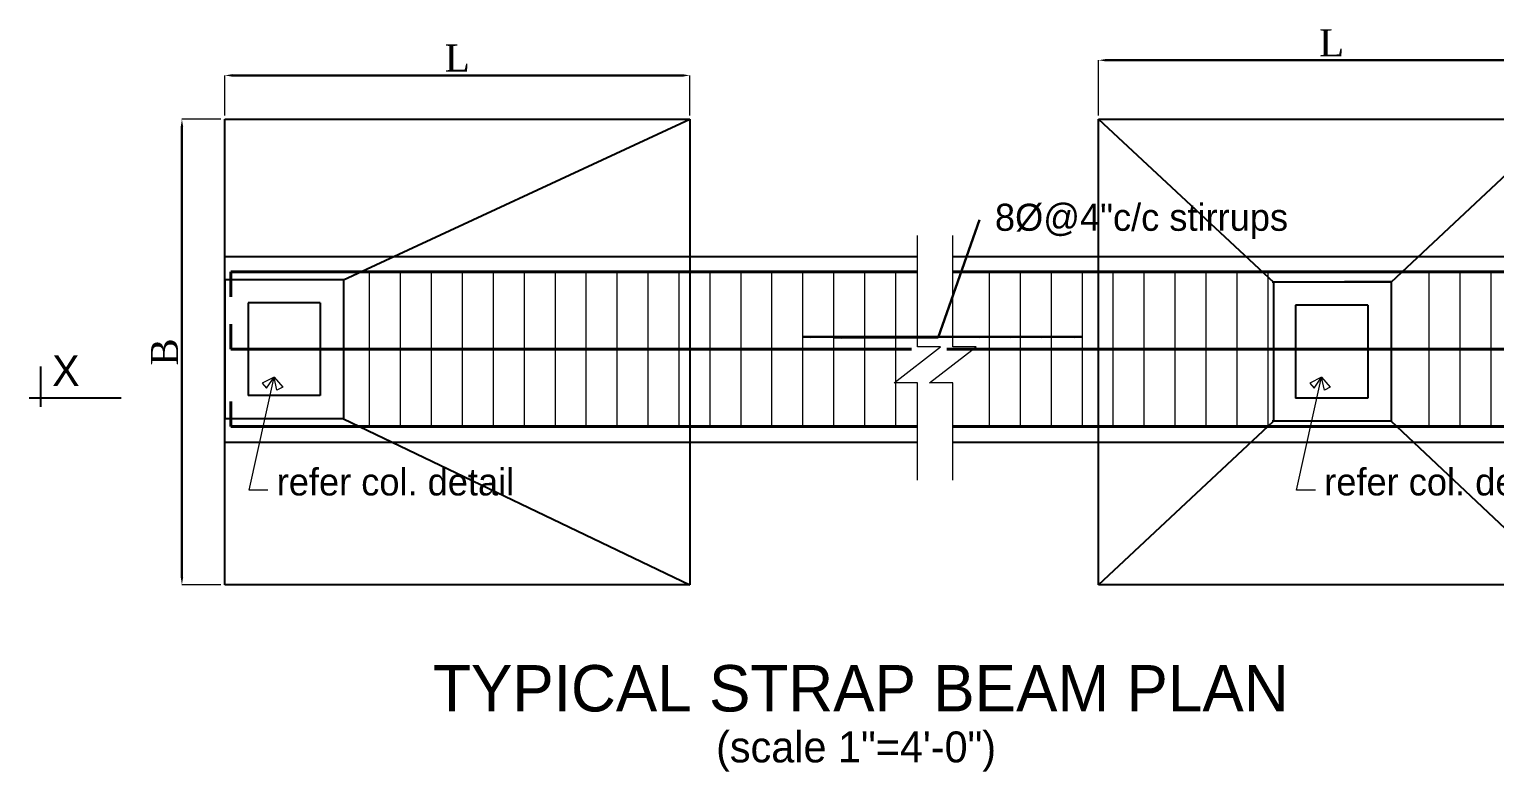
# Model space of a CAD drawing. Header units: inches. Extents: x -9998782 to 66725, y -6520505 to 8308.
# Drawn here: x -4998414.2 to -4998035.4, y -3258903.2 to -3258711.2 of the extents above; entities that cross this region are included whole.
import ezdxf

# ---------------------------------------------------------------- set-up
doc = ezdxf.new("R2010")
doc.units = ezdxf.units.IN
doc.header["$LTSCALE"] = 2
doc.header["$MEASUREMENT"] = 0
doc.header["$PDMODE"] = 34
doc.linetypes.add('ACAD_ISO04W100', pattern=[30, 24, -3, 0, -3])
doc.layers.get('DEFPOINTS').update_dxf_attribs({"color": 141, "linetype": 'CONTINUOUS'})
for name, color, linetype, lineweight in [('cl', 4, 'ACAD_ISO04W100', 15), ('REINFORCEMENT', 2, 'CONTINUOUS', 40), ('TEXT', 181, 'CONTINUOUS', 25), ('tiles', 30, 'CONTINUOUS', 5)]:
    doc.layers.add(name, color=color, linetype=linetype, lineweight=lineweight)
for name, color, linetype in [('DIM', 5, 'CONTINUOUS'), ('hatch2', 1, 'CONTINUOUS'), ('WAll', 20, 'CONTINUOUS')]:
    doc.layers.add(name, color=color, linetype=linetype)
doc.styles.add('Text', font='GOTHIC.TTF', dxfattribs={"height": 6})
doc.styles.add('TEXT-4', font='times.ttf', dxfattribs={"height": 7})
doc.dimstyles.new('DIM-4', dxfattribs={"dimtxt": 4, "dimasz": 2, "dimexe": 0, "dimexo": 1, "dimgap": 1, "dimtad": 1, "dimdec": 0, "dimlfac": 0.5, "dimzin": 3, "dimdsep": 46, "dimlunit": 4, "dimtxsty": 'TEXT-4', "dimcen": 0.09, "dimadec": 0, "dimazin": 0, "dimtfac": 1, "dimtdec": 0, "dimtix": 1, "dimtofl": 0, "dimtmove": 2, "dimatfit": 2, "dimfxl": 1, "dimtolj": 1, "dimtzin": 0, "dimlwe": 5, "dimarcsym": 0})

# ---------------------------------------------------------------- blocks, each defined once
blk = doc.blocks.new('*D79')
at = {"layer": 'DEFPOINTS', "color": 0, "lineweight": 30, "transparency": 16777216}
for p in [(880275.83, -14779.13), (880275.83, -14794.4), (880396.31, -14794.4)]:
    blk.add_point(p, dxfattribs=at)
at = {"layer": 'DIM', "color": 0, "lineweight": 5, "transparency": 16777216}
for p, q in [((880275.83, -14793.4), (880275.83, -14779.13)), ((880396.31, -14793.4), (880396.31, -14779.13))]:
    blk.add_line(p, q, dxfattribs=at)
at = {"layer": 'DIM', "color": 0, "lineweight": -2, "transparency": 16777216}
blk.add_line((880394.31, -14779.13), (880277.83, -14779.13), dxfattribs=at)
at = {"layer": 'DIM', "color": 0, "lineweight": 30, "transparency": 16777216}
for points in [[(880277.83, -14778.8), (880277.83, -14779.46), (880275.83, -14779.13)], [(880394.31, -14778.8), (880394.31, -14779.46), (880396.31, -14779.13)]]:
    blk.add_solid(points, dxfattribs=at)
at = {"layer": 'DIM', "color": 0, "transparency": 16777216, "insert": (880336.07, -14774.63), "char_height": 7, "attachment_point": 5, "style": 'TEXT-4'}
blk.add_mtext('\\A1;L', dxfattribs=at)
blk = doc.blocks.new('*D81')
at = {"layer": 'DEFPOINTS', "color": 0, "lineweight": 30, "transparency": 16777216}
for p in [(880049.97, -14783.06), (880049.97, -14794.4), (880170.19, -14794.4)]:
    blk.add_point(p, dxfattribs=at)
at = {"layer": 'DIM', "color": 0, "lineweight": 5, "transparency": 16777216}
for p, q in [((880049.97, -14793.4), (880049.97, -14783.06)), ((880170.19, -14793.4), (880170.19, -14783.06))]:
    blk.add_line(p, q, dxfattribs=at)
at = {"layer": 'DIM', "color": 0, "lineweight": -2, "transparency": 16777216}
blk.add_line((880168.19, -14783.06), (880051.97, -14783.06), dxfattribs=at)
at = {"layer": 'DIM', "color": 0, "lineweight": 30, "transparency": 16777216}
for points in [[(880051.97, -14782.73), (880051.97, -14783.4), (880049.97, -14783.06)], [(880168.19, -14782.73), (880168.19, -14783.4), (880170.19, -14783.06)]]:
    blk.add_solid(points, dxfattribs=at)
at = {"layer": 'DIM', "color": 0, "transparency": 16777216, "insert": (880110.08, -14778.56), "char_height": 7, "attachment_point": 5, "style": 'TEXT-4'}
blk.add_mtext('\\A1;L', dxfattribs=at)
blk = doc.blocks.new('*D82')
at = {"layer": 'DEFPOINTS', "color": 0, "lineweight": 30, "transparency": 16777216}
for p in [(880049.97, -14794.4), (880038.89, -14914.8), (880049.97, -14914.8)]:
    blk.add_point(p, dxfattribs=at)
at = {"layer": 'DIM', "color": 0, "lineweight": 5, "transparency": 16777216}
for p, q in [((880048.97, -14794.4), (880038.89, -14794.4)), ((880048.97, -14914.8), (880038.89, -14914.8))]:
    blk.add_line(p, q, dxfattribs=at)
at = {"layer": 'DIM', "color": 0, "lineweight": -2, "transparency": 16777216}
blk.add_line((880038.89, -14796.4), (880038.89, -14912.8), dxfattribs=at)
at = {"layer": 'DIM', "color": 0, "lineweight": 30, "transparency": 16777216}
for points in [[(880038.56, -14796.4), (880039.22, -14796.4), (880038.89, -14794.4)], [(880038.56, -14912.8), (880039.22, -14912.8), (880038.89, -14914.8)]]:
    blk.add_solid(points, dxfattribs=at)
at = {"layer": 'DIM', "color": 0, "transparency": 16777216, "insert": (880034.39, -14854.6), "char_height": 7, "attachment_point": 5, "rotation": 90, "style": 'TEXT-4'}
blk.add_mtext('\\A1;B', dxfattribs=at)
blk = doc.blocks.new('MMMMM')
at = {"layer": 'DIM'}
for p, q in [((880002.43, -14868.78), (880002.43, -14858.31)), ((879999.44, -14866.43), (880023.18, -14866.43))]:
    blk.add_line(p, q, dxfattribs=at)
at = {"layer": 'hatch2'}
for p, q in [((880049.97, -14914.8), (880049.97, -14794.4)), ((880049.97, -14794.4), (880170.19, -14794.4)), ((880080.65, -14835.89), (880170.19, -14794.4)), ((880170.19, -14794.4), (880170.19, -14914.8)), ((880275.83, -14794.4), (880396.31, -14794.4)), ((880275.83, -14914.8), (880275.83, -14794.4)), ((880275.83, -14794.4), (880321.03, -14836.52)), ((880351.41, -14836.52), (880396.31, -14794.4)), ((880049.97, -14835.89), (880049.97, -14871.89)), ((880080.65, -14835.89), (880049.97, -14835.89)), ((880080.65, -14835.89), (880080.65, -14871.89)), ((880351.41, -14836.52), (880320.73, -14836.52)), ((880321.03, -14836.52), (880321.03, -14872.52)), ((880351.41, -14836.52), (880351.41, -14872.52)), ((880055.97, -14841.89), (880055.97, -14865.89)), ((880074.65, -14841.89), (880055.97, -14841.89)), ((880074.65, -14841.89), (880074.65, -14865.89)), ((880326.73, -14842.52), (880326.73, -14866.52)), ((880345.41, -14842.52), (880326.73, -14842.52)), ((880345.41, -14842.52), (880345.41, -14866.52)), ((880074.65, -14865.89), (880055.97, -14865.89)), ((880345.41, -14866.52), (880326.73, -14866.52)), ((880080.65, -14871.89), (880049.97, -14871.89)), ((880080.65, -14871.89), (880170.19, -14914.8)), ((880275.83, -14914.8), (880321.03, -14872.52)), ((880351.41, -14872.52), (880320.73, -14872.52)), ((880396.31, -14914.82), (880351.41, -14872.52)), ((880170.19, -14914.8), (880049.97, -14914.8)), ((880396.31, -14914.8), (880275.83, -14914.8))]:
    blk.add_line(p, q, dxfattribs=at)
at = {"layer": 'REINFORCEMENT', "color": 7}
for p, q in [((880051.56, -14833.89), (880228.98, -14833.89)), ((880051.56, -14840.34), (880051.56, -14833.89)), ((880238.15, -14833.89), (880394.1, -14833.89)), ((880051.56, -14853.89), (880051.56, -14847.44)), ((880051.56, -14853.89), (880227.47, -14853.89)), ((880236.63, -14853.89), (880394.1, -14853.89)), ((880051.56, -14873.89), (880051.56, -14867.44)), ((880051.56, -14873.89), (880228.98, -14873.89)), ((880238.15, -14873.89), (880394.1, -14873.89))]:
    blk.add_line(p, q, dxfattribs=at)
at = {"layer": 'tiles'}
for p, q in [((880087.32, -14833.89), (880087.32, -14873.89)), ((880095.32, -14833.89), (880095.32, -14873.89)), ((880103.32, -14833.89), (880103.32, -14873.89)), ((880111.32, -14833.89), (880111.32, -14873.89)), ((880119.32, -14833.89), (880119.32, -14873.89)), ((880127.32, -14833.89), (880127.32, -14873.89)), ((880135.32, -14833.89), (880135.32, -14873.89)), ((880143.32, -14833.89), (880143.32, -14873.89)), ((880151.32, -14833.89), (880151.32, -14873.89)), ((880159.32, -14833.89), (880159.32, -14873.89)), ((880167.32, -14833.89), (880167.32, -14873.89)), ((880175.32, -14833.89), (880175.32, -14873.89)), ((880183.32, -14833.89), (880183.32, -14873.89)), ((880191.32, -14833.89), (880191.32, -14873.89)), ((880191.32, -14833.89), (880191.32, -14873.89)), ((880199.32, -14833.89), (880199.32, -14873.89)), ((880199.32, -14833.89), (880199.32, -14873.89)), ((880207.32, -14833.89), (880207.32, -14873.89)), ((880215.32, -14833.89), (880215.32, -14873.89)), ((880223.32, -14833.89), (880223.32, -14873.89)), ((880247.54, -14833.89), (880247.54, -14873.89)), ((880255.54, -14833.89), (880255.54, -14873.89)), ((880263.54, -14833.89), (880263.54, -14873.89)), ((880271.54, -14833.89), (880271.54, -14873.89)), ((880271.54, -14833.89), (880271.54, -14873.89)), ((880279.54, -14833.89), (880279.54, -14873.89)), ((880279.54, -14833.89), (880279.54, -14873.89)), ((880287.54, -14833.89), (880287.54, -14873.89)), ((880295.57, -14833.89), (880295.57, -14873.89)), ((880303.57, -14833.89), (880303.57, -14873.89)), ((880311.57, -14833.89), (880311.57, -14873.89)), ((880319.57, -14833.89), (880319.57, -14873.89)), ((880361.21, -14833.89), (880361.21, -14873.89)), ((880369.21, -14833.89), (880369.21, -14873.89)), ((880377.21, -14833.89), (880377.21, -14873.89)), ((880056.23, -14890.37), (880062.7, -14861.1)), ((880062.7, -14861.1), (880059.64, -14862.63)), ((880059.64, -14862.63), (880060.77, -14863.92)), ((880060.77, -14863.92), (880062.7, -14861.1)), ((880063.42, -14864.44), (880062.7, -14861.1)), ((880062.7, -14861.1), (880064.95, -14863.67)), ((880326.99, -14890.37), (880333.46, -14861.1)), ((880333.46, -14861.1), (880330.4, -14862.63)), ((880330.4, -14862.63), (880331.53, -14863.92)), ((880331.53, -14863.92), (880333.46, -14861.1)), ((880334.18, -14864.44), (880333.46, -14861.1)), ((880333.46, -14861.1), (880335.72, -14863.67)), ((880064.95, -14863.67), (880063.42, -14864.44)), ((880335.72, -14863.67), (880334.18, -14864.44)), ((880061.12, -14890.37), (880056.23, -14890.37)), ((880331.89, -14890.37), (880326.99, -14890.37))]:
    blk.add_line(p, q, dxfattribs=at)
for points in [[(880228.98, -14887.77), (880228.98, -14862.61), (880222.98, -14862.61), (880234.98, -14853.26), (880228.98, -14853.26), (880228.98, -14824.49)], [(880238.15, -14887.77), (880238.15, -14862.61), (880232.15, -14862.61), (880244.15, -14853.26), (880238.15, -14853.26), (880238.15, -14824.49)]]:
    blk.add_lwpolyline(points, dxfattribs=at)
at = {"layer": 'WAll', "color": 6, "lineweight": -3}
for p, q in [((880049.97, -14829.89), (880228.98, -14829.89)), ((880238.15, -14829.89), (880396.31, -14829.89)), ((880049.97, -14877.89), (880228.98, -14877.89)), ((880238.15, -14877.89), (880396.31, -14877.89))]:
    blk.add_line(p, q, dxfattribs=at)
at = {"layer": 'WAll', "lineweight": -2}
for p, q in [((880351.41, -14836.48), (880339.41, -14836.48)), ((880345.54, -14842.36), (880345.54, -14842.36)), ((880345.54, -14866.36), (880345.54, -14866.36))]:
    blk.add_line(p, q, dxfattribs=at)
at = {"layer": 'TEXT', "style": 'Text'}
for s, height, p in [('8%%C@4"c/c stirrups', 7, (880249.03, -14823.25)), ('X', 8, (880005.33, -14863.43)), ('refer col. detail', 7, (880063.39, -14891.7)), ('refer col. detail', 7, (880334.15, -14891.7)), ('TYPICAL STRAP BEAM PLAN', 12, (880103.79, -14947.57)), ('(scale 1"=4\'-0")', 8, (880176.96, -14960.74))]:
    blk.add_text(s, height=height, dxfattribs=at).set_placement(p)
at = {"layer": 'DIM'}
for base, p1, p2, picture, middle in [((880275.83, -14779.13), (880396.31, -14794.4), (880275.83, -14794.4), '*D79', (880336.07, -14774.63)), ((880049.97, -14783.06), (880170.19, -14794.4), (880049.97, -14794.4), '*D81', (880110.08, -14778.56))]:
    dim = blk.add_linear_dim(base=base, p1=p1, p2=p2, text='L', dimstyle='DIM-4', dxfattribs=at)
    dim.commit()
    dim.dimension.update_dxf_attribs({"geometry": picture, "text_midpoint": middle})
dim = blk.add_linear_dim(base=(880038.89, -14914.8), p1=(880049.97, -14794.4), p2=(880049.97, -14914.8), angle=90, text='B', dimstyle='DIM-4', dxfattribs=at)
dim.commit()
dim.dimension.update_dxf_attribs({"geometry": '*D82', "text_midpoint": (880034.39, -14854.6)})
for points in [[(880207.32, -14850.87), (880234.35, -14850.87), (880245.05, -14820.39)], [(880199.32, -14850.71), (880234.35, -14850.71)], [(880215.32, -14850.71), (880234.35, -14850.71)], [(880223.32, -14850.71), (880234.35, -14850.71)], [(880262.92, -14850.71), (880234.35, -14850.71)], [(880254.92, -14850.71), (880234.35, -14850.71)], [(880246.92, -14850.71), (880234.35, -14850.71)], [(880271.6, -14850.71), (880234.35, -14850.71)]]:
    blk.add_leader(points, dimstyle='DIM-4', override={"dimgap": 1, "dimtad": 0}, dxfattribs=at)

msp = doc.modelspace()

# ---------------------------------------------------------------- block references
at = {"layer": 'cl', "color": 18, "linetype": 'Continuous', "lineweight": 30, "true_color": 0x000000}
msp.add_blockref('MMMMM', (-5878413.64, -3243940.07), dxfattribs=at)

doc.saveas('drawing.dxf')
